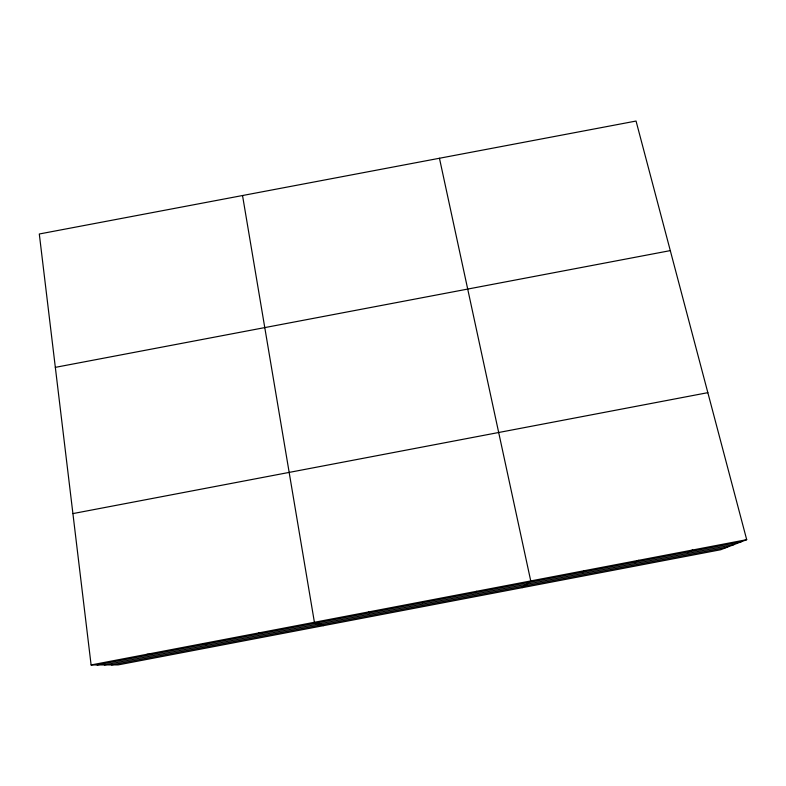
<?xml version="1.0" encoding="UTF-8"?>
<svg xmlns="http://www.w3.org/2000/svg" width="786" height="786" viewBox="0 0 786 786"><rect width="100%" height="100%" fill="white"/><g stroke="black" fill="none" stroke-linecap="round" stroke-linejoin="round"><path stroke-width="1.18" d="M475.785 592.575L476.699 591.278M522.228 587.663L530.747 580.952L439.453 158.251M581.925 572.296L584.774 570.626M634.96 562.157L638.772 560.31M687.966 552.027L692.751 549.994M746.7 539.677L720.742 549.728L118.175 664.887L91.107 664.956L39.3 233.992L636.051 121.044L746.7 539.677L91.107 664.956M72.911 513.592L707.842 392.666M97.1 664.946L740.962 541.908M104.371 664.927L733.986 544.6M111.524 664.907L727.119 547.262M55.334 367.357L670.301 250.616M146.972 654.286L151.963 654.463M202.808 643.616L206.797 643.98M258.623 632.946L261.61 633.506M323.39 625.666L314.41 622.286L242.53 195.527M368.526 611.95L369.548 612.874M422.632 601.604L422.671 602.724"/></g></svg>
